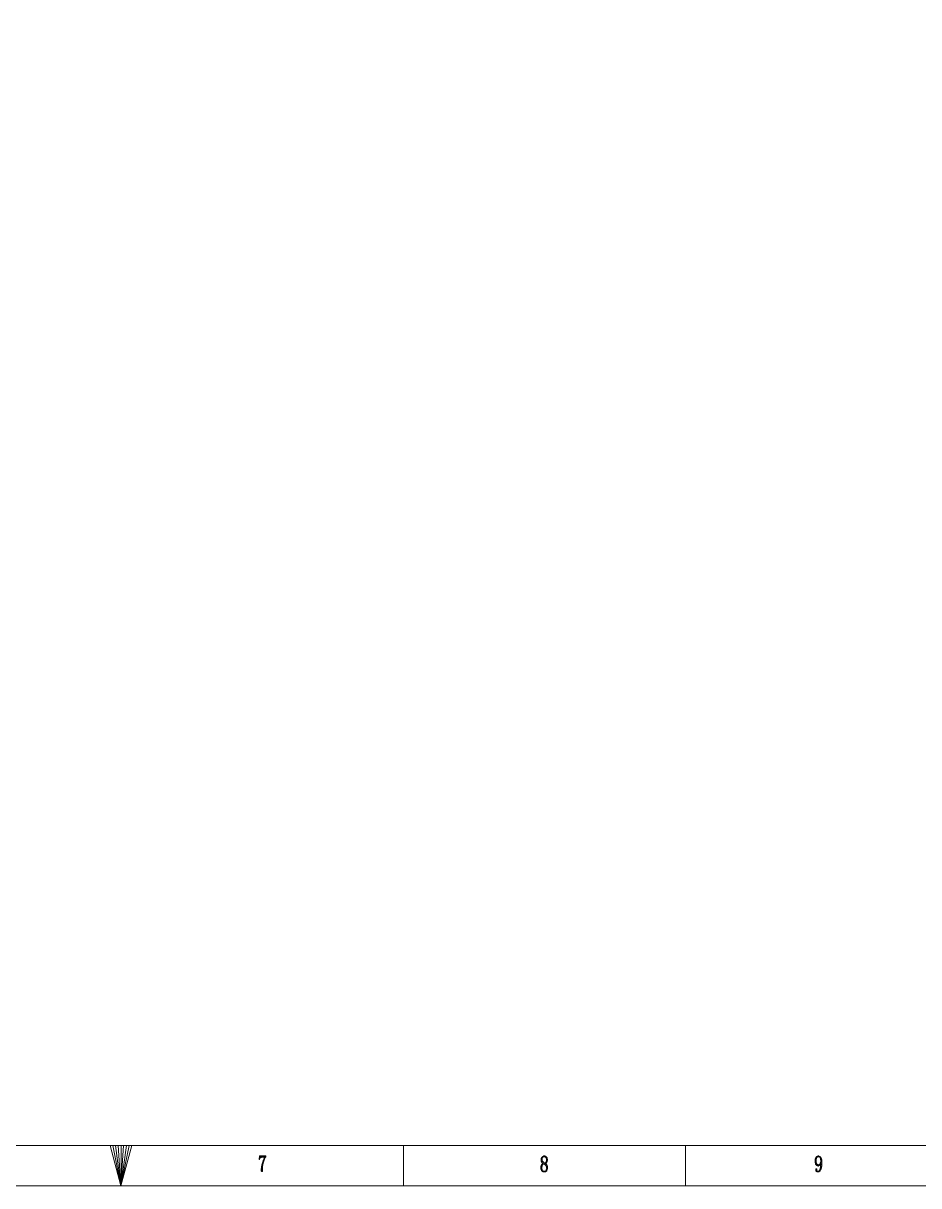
# Model space of a CAD drawing. Header units: inches. Extents: x -49881 to 95347, y -45374 to 27845.
# Drawn here: x 72755 to 84051, y -2573 to 12089 of the extents above; entities that cross this region are included whole.
import ezdxf

# ---------------------------------------------------------------- set-up
doc = ezdxf.new("R2010")
doc.units = ezdxf.units.IN
doc.header["$MEASUREMENT"] = 0
doc.layers.add('Layer 1', color=7, linetype='Continuous')

# ---------------------------------------------------------------- blocks, each defined once
blk = doc.blocks.new('Template Zicom')
at = {"layer": 'Layer 1'}
for points in [[(592.71, 9.6), (590.75, 9.6), (590.63, 8.44), (590.75, 8.44), (590.75, 8.56), (590.75, 8.67), (590.86, 8.79), (590.86, 8.9), (590.98, 9.02), (591.09, 9.14), (591.21, 9.14), (591.32, 9.25), (592.6, 9.25), (592.71, 9.37)], [(592.6, 9.25), (592.36, 9.25), (592.36, 9.02), (592.25, 8.9), (592.25, 8.67), (592.13, 8.56), (592.02, 8.33), (592.02, 8.21), (591.9, 8.1), (591.9, 7.86), (591.79, 7.75), (591.79, 7.52), (591.67, 7.4), (591.67, 7.17), (591.56, 7.05), (591.56, 6.82), (591.44, 6.71), (591.44, 6.36), (591.32, 6.25), (591.32, 6.01), (591.32, 5.9), (591.32, 5.78), (591.21, 5.55), (591.21, 4.86), (591.32, 4.74), (591.32, 4.63), (591.44, 4.63), (591.56, 4.63), (591.67, 4.74), (591.67, 6.48), (591.79, 6.59), (591.79, 7.05), (591.9, 7.17), (591.9, 7.29), (592.02, 7.52), (592.02, 7.86), (592.13, 7.98), (592.13, 8.1), (592.25, 8.21), (592.25, 8.44), (592.36, 8.56), (592.36, 8.79), (592.48, 8.9), (592.48, 9.02), (592.6, 9.14)], [(682.57, 9.6), (682.34, 9.6), (682.23, 9.48), (681.99, 9.48), (681.99, 9.37), (681.88, 9.25), (681.76, 9.25), (681.76, 9.14), (681.65, 9.02), (681.65, 8.9), (681.53, 8.79), (681.53, 7.98), (681.65, 7.86), (681.65, 7.75), (681.76, 7.63), (681.76, 7.52), (681.88, 7.4), (681.99, 7.4), (681.99, 7.29), (682.11, 7.17), (681.99, 7.05), (682.34, 7.05), (682.46, 6.94), (682.57, 6.94), (682.69, 6.82), (682.8, 6.71), (682.92, 6.59), (683.04, 6.48), (683.15, 6.36), (683.27, 6.25), (683.27, 5.78), (683.38, 5.67), (683.27, 5.44), (683.27, 5.2), (683.15, 5.09), (683.15, 4.97), (683.04, 4.86), (682.92, 4.74), (682.57, 4.74), (681.99, 4.63), (682.11, 4.63), (682.23, 4.51), (682.92, 4.51), (683.04, 4.63), (683.15, 4.74), (683.27, 4.74), (683.38, 4.86), (683.38, 4.97), (683.5, 5.09), (683.5, 5.2), (683.61, 5.44), (683.61, 6.25), (683.5, 6.48), (683.5, 6.59), (683.38, 6.59), (683.38, 6.71), (683.27, 6.82), (683.27, 6.94), (683.15, 7.05), (683.04, 7.05), (682.92, 7.17), (683.04, 7.29), (682.69, 7.29), (682.57, 7.4), (682.46, 7.52), (682.34, 7.52), (682.34, 7.63), (682.23, 7.75), (682.11, 7.75), (682.11, 7.86), (681.99, 7.98), (681.88, 8.1), (681.88, 8.33), (681.76, 8.44), (681.76, 8.56), (681.88, 8.67), (681.88, 9.02), (681.99, 9.14), (682.11, 9.25), (682.23, 9.37), (683.15, 9.37), (683.04, 9.48), (682.92, 9.48), (682.8, 9.6)], [(683.15, 9.37), (682.57, 9.37), (682.69, 9.37), (682.92, 9.37), (682.92, 9.25), (683.04, 9.14), (683.15, 9.02), (683.15, 8.9), (683.27, 8.79), (683.27, 7.98), (683.15, 7.86), (683.15, 7.63), (683.04, 7.52), (682.92, 7.52), (682.92, 7.4), (682.8, 7.29), (683.04, 7.29), (683.15, 7.4), (683.27, 7.4), (683.27, 7.52), (683.38, 7.63), (683.38, 7.75), (683.5, 7.86), (683.5, 7.98), (683.61, 8.1), (683.61, 8.56), (683.5, 8.79), (683.5, 9.02), (683.38, 9.14), (683.27, 9.25)], [(770.93, 9.6), (770.81, 9.6), (770.7, 9.48), (770.47, 9.48), (770.35, 9.37), (770.35, 9.25), (770.24, 9.25), (770.12, 9.14), (770.12, 8.9), (770, 8.79), (770, 8.67), (769.89, 8.56), (769.89, 7.4), (770, 7.17), (770, 6.94), (770.12, 6.82), (770.12, 6.71), (770.24, 6.71), (770.93, 6.71), (770.81, 6.71), (770.7, 6.82), (770.58, 6.82), (770.47, 6.94), (770.47, 7.05), (770.35, 7.17), (770.35, 7.29), (770.24, 7.4), (770.24, 8.67), (770.35, 8.79), (770.35, 9.02), (770.47, 9.14), (770.58, 9.25), (770.7, 9.37), (771.51, 9.37), (771.39, 9.48), (771.16, 9.48), (771.05, 9.6)], [(771.51, 9.37), (770.93, 9.37), (771.05, 9.37), (771.28, 9.37), (771.28, 9.25), (771.39, 9.25), (771.51, 9.14), (771.51, 9.02), (771.62, 8.9), (771.62, 8.44), (771.74, 8.33), (771.74, 7.63), (771.62, 7.52), (771.62, 7.4), (771.51, 7.29), (771.74, 7.17), (771.74, 6.71), (771.62, 6.59), (771.62, 5.78), (771.51, 5.67), (771.51, 5.32), (771.39, 5.2), (771.39, 5.09), (771.28, 4.97), (771.16, 4.86), (771.05, 4.74), (770.81, 4.74), (770.35, 4.63), (770.47, 4.63), (770.58, 4.51), (771.05, 4.51), (771.16, 4.63), (771.28, 4.74), (771.39, 4.74), (771.51, 4.86), (771.51, 4.97), (771.62, 5.09), (771.74, 5.2), (771.74, 5.32), (771.86, 5.44), (771.86, 5.67), (771.97, 5.78), (771.97, 6.25), (772.09, 6.36), (772.09, 8.33), (771.97, 8.44), (771.97, 8.67), (771.86, 8.79), (771.86, 9.02), (771.74, 9.02), (771.74, 9.14), (771.62, 9.25)], [(681.99, 7.05), (681.88, 6.94), (681.76, 6.82), (681.65, 6.71), (681.65, 6.59), (681.53, 6.48), (681.53, 6.36), (681.42, 6.25), (681.42, 5.44), (681.53, 5.32), (681.53, 5.09), (681.65, 4.97), (681.76, 4.86), (681.88, 4.74), (681.99, 4.63), (682.57, 4.74), (682.34, 4.74), (682.23, 4.74), (682.11, 4.86), (681.99, 4.86), (681.99, 4.97), (681.88, 5.09), (681.88, 5.2), (681.76, 5.32), (681.76, 6.25), (681.88, 6.36), (681.88, 6.59), (681.99, 6.71), (681.99, 6.82), (682.11, 6.94), (682.23, 6.94), (682.23, 7.05)], [(770.24, 5.44), (770.12, 5.32), (770.12, 4.86), (770.24, 4.74), (770.35, 4.63), (770.81, 4.74), (770.58, 4.74), (770.58, 4.86), (770.47, 4.86), (770.47, 5.09), (770.47, 5.32), (770.35, 5.44)], [(771.51, 7.29), (771.51, 7.05), (771.39, 6.94), (771.28, 6.82), (771.16, 6.82), (771.05, 6.71), (770.24, 6.71), (770.35, 6.59), (770.47, 6.48), (770.7, 6.48), (770.81, 6.36), (770.93, 6.36), (771.05, 6.48), (771.16, 6.48), (771.28, 6.59), (771.39, 6.59), (771.51, 6.71), (771.51, 6.82), (771.62, 6.94), (771.62, 7.05), (771.74, 7.17)]]:
    blk.add_hatch(color=0, dxfattribs=at).paths.add_polyline_path(points)
at = {"layer": 'Layer 1', "color": 5, "lineweight": 5}
blk.add_lwpolyline([(0, 772.2), (1092.09, 772.2), (1092.09, 0), (0, 0), (0, 772.2)], dxfattribs=at)
at = {"layer": 'Layer 1', "color": 0, "lineweight": 5}
for points in [[(12.95, 759.25), (1079.14, 759.25), (1079.14, 12.95), (12.95, 12.95), (12.95, 759.25)], [(545.99, 0), (542.52, 12.95), (549.57, 12.95), (545.99, 0), (543.44, 12.95), (544.25, 12.95), (545.99, 0), (545.18, 12.95), (546.91, 12.95), (545.99, 0), (547.84, 12.95), (548.65, 12.95), (545.99, 0)], [(546.1, 12.95), (546.1, 0)], [(637.12, 12.95), (637.12, 0)], [(728.14, 12.95), (728.14, 0)], [(592.71, 9.6), (590.75, 9.6), (590.63, 8.44), (590.75, 8.44), (590.75, 8.56), (590.75, 8.67), (590.86, 8.79), (590.86, 8.9), (590.98, 9.02), (591.09, 9.14), (591.21, 9.14), (591.32, 9.25), (592.6, 9.25), (592.71, 9.37), (592.71, 9.6)], [(592.6, 9.25), (592.36, 9.25), (592.36, 9.02), (592.25, 8.9), (592.25, 8.67), (592.13, 8.56), (592.02, 8.33), (592.02, 8.21), (591.9, 8.1), (591.9, 7.86), (591.79, 7.75), (591.79, 7.52), (591.67, 7.4), (591.67, 7.17), (591.56, 7.05), (591.56, 6.82), (591.44, 6.71), (591.44, 6.36), (591.32, 6.25), (591.32, 6.01), (591.32, 5.9), (591.32, 5.78), (591.21, 5.55), (591.21, 4.86), (591.32, 4.74), (591.32, 4.63), (591.44, 4.63), (591.56, 4.63), (591.67, 4.74), (591.67, 6.48), (591.79, 6.59), (591.79, 7.05), (591.9, 7.17), (591.9, 7.29), (592.02, 7.52), (592.02, 7.86), (592.13, 7.98), (592.13, 8.1), (592.25, 8.21), (592.25, 8.44), (592.36, 8.56), (592.36, 8.79), (592.48, 8.9), (592.48, 9.02), (592.6, 9.14), (592.6, 9.25)], [(682.57, 9.6), (682.34, 9.6), (682.23, 9.48), (681.99, 9.48), (681.99, 9.37), (681.88, 9.25), (681.76, 9.25), (681.76, 9.14), (681.65, 9.02), (681.65, 8.9), (681.53, 8.79), (681.53, 7.98), (681.65, 7.86), (681.65, 7.75), (681.76, 7.63), (681.76, 7.52), (681.88, 7.4), (681.99, 7.4), (681.99, 7.29), (682.11, 7.17), (681.99, 7.05), (682.34, 7.05), (682.46, 6.94), (682.57, 6.94), (682.69, 6.82), (682.8, 6.71), (682.92, 6.59), (683.04, 6.48), (683.15, 6.36), (683.27, 6.25), (683.27, 5.78), (683.38, 5.67), (683.27, 5.44), (683.27, 5.2), (683.15, 5.09), (683.15, 4.97), (683.04, 4.86), (682.92, 4.74), (682.57, 4.74), (681.99, 4.63), (682.11, 4.63), (682.23, 4.51), (682.92, 4.51), (683.04, 4.63), (683.15, 4.74), (683.27, 4.74), (683.38, 4.86), (683.38, 4.97), (683.5, 5.09), (683.5, 5.2), (683.61, 5.44), (683.61, 6.25), (683.5, 6.48), (683.5, 6.59), (683.38, 6.59), (683.38, 6.71), (683.27, 6.82), (683.27, 6.94), (683.15, 7.05), (683.04, 7.05), (682.92, 7.17), (683.04, 7.29), (682.69, 7.29), (682.57, 7.4), (682.46, 7.52), (682.34, 7.52), (682.34, 7.63), (682.23, 7.75), (682.11, 7.75), (682.11, 7.86), (681.99, 7.98), (681.88, 8.1), (681.88, 8.33), (681.76, 8.44), (681.76, 8.56), (681.88, 8.67), (681.88, 9.02), (681.99, 9.14), (682.11, 9.25), (682.23, 9.37), (683.15, 9.37), (683.04, 9.48), (682.92, 9.48), (682.8, 9.6), (682.57, 9.6)], [(683.15, 9.37), (682.57, 9.37), (682.69, 9.37), (682.92, 9.37), (682.92, 9.25), (683.04, 9.14), (683.15, 9.02), (683.15, 8.9), (683.27, 8.79), (683.27, 7.98), (683.15, 7.86), (683.15, 7.63), (683.04, 7.52), (682.92, 7.52), (682.92, 7.4), (682.8, 7.29), (683.04, 7.29), (683.15, 7.4), (683.27, 7.4), (683.27, 7.52), (683.38, 7.63), (683.38, 7.75), (683.5, 7.86), (683.5, 7.98), (683.61, 8.1), (683.61, 8.56), (683.5, 8.79), (683.5, 9.02), (683.38, 9.14), (683.27, 9.25), (683.15, 9.37)], [(770.93, 9.6), (770.81, 9.6), (770.7, 9.48), (770.47, 9.48), (770.35, 9.37), (770.35, 9.25), (770.24, 9.25), (770.12, 9.14), (770.12, 8.9), (770, 8.79), (770, 8.67), (769.89, 8.56), (769.89, 7.4), (770, 7.17), (770, 6.94), (770.12, 6.82), (770.12, 6.71), (770.24, 6.71), (770.93, 6.71), (770.81, 6.71), (770.7, 6.82), (770.58, 6.82), (770.47, 6.94), (770.47, 7.05), (770.35, 7.17), (770.35, 7.29), (770.24, 7.4), (770.24, 8.67), (770.35, 8.79), (770.35, 9.02), (770.47, 9.14), (770.58, 9.25), (770.7, 9.37), (771.51, 9.37), (771.39, 9.48), (771.16, 9.48), (771.05, 9.6), (770.93, 9.6)], [(771.51, 9.37), (770.93, 9.37), (771.05, 9.37), (771.28, 9.37), (771.28, 9.25), (771.39, 9.25), (771.51, 9.14), (771.51, 9.02), (771.62, 8.9), (771.62, 8.44), (771.74, 8.33), (771.74, 7.63), (771.62, 7.52), (771.62, 7.4), (771.51, 7.29), (771.74, 7.17), (771.74, 6.71), (771.62, 6.59), (771.62, 5.78), (771.51, 5.67), (771.51, 5.32), (771.39, 5.2), (771.39, 5.09), (771.28, 4.97), (771.16, 4.86), (771.05, 4.74), (770.81, 4.74), (770.35, 4.63), (770.47, 4.63), (770.58, 4.51), (771.05, 4.51), (771.16, 4.63), (771.28, 4.74), (771.39, 4.74), (771.51, 4.86), (771.51, 4.97), (771.62, 5.09), (771.74, 5.2), (771.74, 5.32), (771.86, 5.44), (771.86, 5.67), (771.97, 5.78), (771.97, 6.25), (772.09, 6.36), (772.09, 8.33), (771.97, 8.44), (771.97, 8.67), (771.86, 8.79), (771.86, 9.02), (771.74, 9.02), (771.74, 9.14), (771.62, 9.25), (771.51, 9.37)], [(681.99, 7.05), (681.88, 6.94), (681.76, 6.82), (681.65, 6.71), (681.65, 6.59), (681.53, 6.48), (681.53, 6.36), (681.42, 6.25), (681.42, 5.44), (681.53, 5.32), (681.53, 5.09), (681.65, 4.97), (681.76, 4.86), (681.88, 4.74), (681.99, 4.63), (682.57, 4.74), (682.34, 4.74), (682.23, 4.74), (682.11, 4.86), (681.99, 4.86), (681.99, 4.97), (681.88, 5.09), (681.88, 5.2), (681.76, 5.32), (681.76, 6.25), (681.88, 6.36), (681.88, 6.59), (681.99, 6.71), (681.99, 6.82), (682.11, 6.94), (682.23, 6.94), (682.23, 7.05), (681.99, 7.05)], [(770.24, 5.44), (770.12, 5.32), (770.12, 4.86), (770.24, 4.74), (770.35, 4.63), (770.81, 4.74), (770.58, 4.74), (770.58, 4.86), (770.47, 4.86), (770.47, 5.09), (770.47, 5.32), (770.35, 5.44), (770.24, 5.44)], [(771.51, 7.29), (771.51, 7.05), (771.39, 6.94), (771.28, 6.82), (771.16, 6.82), (771.05, 6.71), (770.24, 6.71), (770.35, 6.59), (770.47, 6.48), (770.7, 6.48), (770.81, 6.36), (770.93, 6.36), (771.05, 6.48), (771.16, 6.48), (771.28, 6.59), (771.39, 6.59), (771.51, 6.71), (771.51, 6.82), (771.62, 6.94), (771.62, 7.05), (771.74, 7.17), (771.51, 7.29)]]:
    blk.add_lwpolyline(points, dxfattribs=at)
at = {"layer": 'Layer 1', "lineweight": 0}
for points in [[(592.71, 9.6), (590.75, 9.6), (590.63, 8.44), (590.75, 8.44), (590.75, 8.56), (590.75, 8.67), (590.86, 8.79), (590.86, 8.9), (590.98, 9.02), (591.09, 9.14), (591.21, 9.14), (591.32, 9.25), (592.6, 9.25), (592.71, 9.37), (592.71, 9.6)], [(592.6, 9.25), (592.36, 9.25), (592.36, 9.02), (592.25, 8.9), (592.25, 8.67), (592.13, 8.56), (592.02, 8.33), (592.02, 8.21), (591.9, 8.1), (591.9, 7.86), (591.79, 7.75), (591.79, 7.52), (591.67, 7.4), (591.67, 7.17), (591.56, 7.05), (591.56, 6.82), (591.44, 6.71), (591.44, 6.36), (591.32, 6.25), (591.32, 6.01), (591.32, 5.9), (591.32, 5.78), (591.21, 5.55), (591.21, 4.86), (591.32, 4.74), (591.32, 4.63), (591.44, 4.63), (591.56, 4.63), (591.67, 4.74), (591.67, 6.48), (591.79, 6.59), (591.79, 7.05), (591.9, 7.17), (591.9, 7.29), (592.02, 7.52), (592.02, 7.86), (592.13, 7.98), (592.13, 8.1), (592.25, 8.21), (592.25, 8.44), (592.36, 8.56), (592.36, 8.79), (592.48, 8.9), (592.48, 9.02), (592.6, 9.14), (592.6, 9.25)], [(682.57, 9.6), (682.34, 9.6), (682.23, 9.48), (681.99, 9.48), (681.99, 9.37), (681.88, 9.25), (681.76, 9.25), (681.76, 9.14), (681.65, 9.02), (681.65, 8.9), (681.53, 8.79), (681.53, 7.98), (681.65, 7.86), (681.65, 7.75), (681.76, 7.63), (681.76, 7.52), (681.88, 7.4), (681.99, 7.4), (681.99, 7.29), (682.11, 7.17), (681.99, 7.05), (682.34, 7.05), (682.46, 6.94), (682.57, 6.94), (682.69, 6.82), (682.8, 6.71), (682.92, 6.59), (683.04, 6.48), (683.15, 6.36), (683.27, 6.25), (683.27, 5.78), (683.38, 5.67), (683.27, 5.44), (683.27, 5.2), (683.15, 5.09), (683.15, 4.97), (683.04, 4.86), (682.92, 4.74), (682.57, 4.74), (681.99, 4.63), (682.11, 4.63), (682.23, 4.51), (682.92, 4.51), (683.04, 4.63), (683.15, 4.74), (683.27, 4.74), (683.38, 4.86), (683.38, 4.97), (683.5, 5.09), (683.5, 5.2), (683.61, 5.44), (683.61, 6.25), (683.5, 6.48), (683.5, 6.59), (683.38, 6.59), (683.38, 6.71), (683.27, 6.82), (683.27, 6.94), (683.15, 7.05), (683.04, 7.05), (682.92, 7.17), (683.04, 7.29), (682.69, 7.29), (682.57, 7.4), (682.46, 7.52), (682.34, 7.52), (682.34, 7.63), (682.23, 7.75), (682.11, 7.75), (682.11, 7.86), (681.99, 7.98), (681.88, 8.1), (681.88, 8.33), (681.76, 8.44), (681.76, 8.56), (681.88, 8.67), (681.88, 9.02), (681.99, 9.14), (682.11, 9.25), (682.23, 9.37), (683.15, 9.37), (683.04, 9.48), (682.92, 9.48), (682.8, 9.6), (682.57, 9.6)], [(683.15, 9.37), (682.57, 9.37), (682.69, 9.37), (682.92, 9.37), (682.92, 9.25), (683.04, 9.14), (683.15, 9.02), (683.15, 8.9), (683.27, 8.79), (683.27, 7.98), (683.15, 7.86), (683.15, 7.63), (683.04, 7.52), (682.92, 7.52), (682.92, 7.4), (682.8, 7.29), (683.04, 7.29), (683.15, 7.4), (683.27, 7.4), (683.27, 7.52), (683.38, 7.63), (683.38, 7.75), (683.5, 7.86), (683.5, 7.98), (683.61, 8.1), (683.61, 8.56), (683.5, 8.79), (683.5, 9.02), (683.38, 9.14), (683.27, 9.25), (683.15, 9.37)], [(770.93, 9.6), (770.81, 9.6), (770.7, 9.48), (770.47, 9.48), (770.35, 9.37), (770.35, 9.25), (770.24, 9.25), (770.12, 9.14), (770.12, 8.9), (770, 8.79), (770, 8.67), (769.89, 8.56), (769.89, 7.4), (770, 7.17), (770, 6.94), (770.12, 6.82), (770.12, 6.71), (770.24, 6.71), (770.93, 6.71), (770.81, 6.71), (770.7, 6.82), (770.58, 6.82), (770.47, 6.94), (770.47, 7.05), (770.35, 7.17), (770.35, 7.29), (770.24, 7.4), (770.24, 8.67), (770.35, 8.79), (770.35, 9.02), (770.47, 9.14), (770.58, 9.25), (770.7, 9.37), (771.51, 9.37), (771.39, 9.48), (771.16, 9.48), (771.05, 9.6), (770.93, 9.6)], [(771.51, 9.37), (770.93, 9.37), (771.05, 9.37), (771.28, 9.37), (771.28, 9.25), (771.39, 9.25), (771.51, 9.14), (771.51, 9.02), (771.62, 8.9), (771.62, 8.44), (771.74, 8.33), (771.74, 7.63), (771.62, 7.52), (771.62, 7.4), (771.51, 7.29), (771.74, 7.17), (771.74, 6.71), (771.62, 6.59), (771.62, 5.78), (771.51, 5.67), (771.51, 5.32), (771.39, 5.2), (771.39, 5.09), (771.28, 4.97), (771.16, 4.86), (771.05, 4.74), (770.81, 4.74), (770.35, 4.63), (770.47, 4.63), (770.58, 4.51), (771.05, 4.51), (771.16, 4.63), (771.28, 4.74), (771.39, 4.74), (771.51, 4.86), (771.51, 4.97), (771.62, 5.09), (771.74, 5.2), (771.74, 5.32), (771.86, 5.44), (771.86, 5.67), (771.97, 5.78), (771.97, 6.25), (772.09, 6.36), (772.09, 8.33), (771.97, 8.44), (771.97, 8.67), (771.86, 8.79), (771.86, 9.02), (771.74, 9.02), (771.74, 9.14), (771.62, 9.25), (771.51, 9.37)], [(681.99, 7.05), (681.88, 6.94), (681.76, 6.82), (681.65, 6.71), (681.65, 6.59), (681.53, 6.48), (681.53, 6.36), (681.42, 6.25), (681.42, 5.44), (681.53, 5.32), (681.53, 5.09), (681.65, 4.97), (681.76, 4.86), (681.88, 4.74), (681.99, 4.63), (682.57, 4.74), (682.34, 4.74), (682.23, 4.74), (682.11, 4.86), (681.99, 4.86), (681.99, 4.97), (681.88, 5.09), (681.88, 5.2), (681.76, 5.32), (681.76, 6.25), (681.88, 6.36), (681.88, 6.59), (681.99, 6.71), (681.99, 6.82), (682.11, 6.94), (682.23, 6.94), (682.23, 7.05), (681.99, 7.05)], [(770.24, 5.44), (770.12, 5.32), (770.12, 4.86), (770.24, 4.74), (770.35, 4.63), (770.81, 4.74), (770.58, 4.74), (770.58, 4.86), (770.47, 4.86), (770.47, 5.09), (770.47, 5.32), (770.35, 5.44), (770.24, 5.44)], [(771.51, 7.29), (771.51, 7.05), (771.39, 6.94), (771.28, 6.82), (771.16, 6.82), (771.05, 6.71), (770.24, 6.71), (770.35, 6.59), (770.47, 6.48), (770.7, 6.48), (770.81, 6.36), (770.93, 6.36), (771.05, 6.48), (771.16, 6.48), (771.28, 6.59), (771.39, 6.59), (771.51, 6.71), (771.51, 6.82), (771.62, 6.94), (771.62, 7.05), (771.74, 7.17), (771.51, 7.29)]]:
    blk.add_lwpolyline(points, dxfattribs=at)

msp = doc.modelspace()

# ---------------------------------------------------------------- block references
at = {"xscale": 39.116, "yscale": 39.116, "zscale": 39.116}
msp.add_blockref('Template Zicom', (52628.2, -2573.5), dxfattribs=at)

doc.saveas('drawing.dxf')
